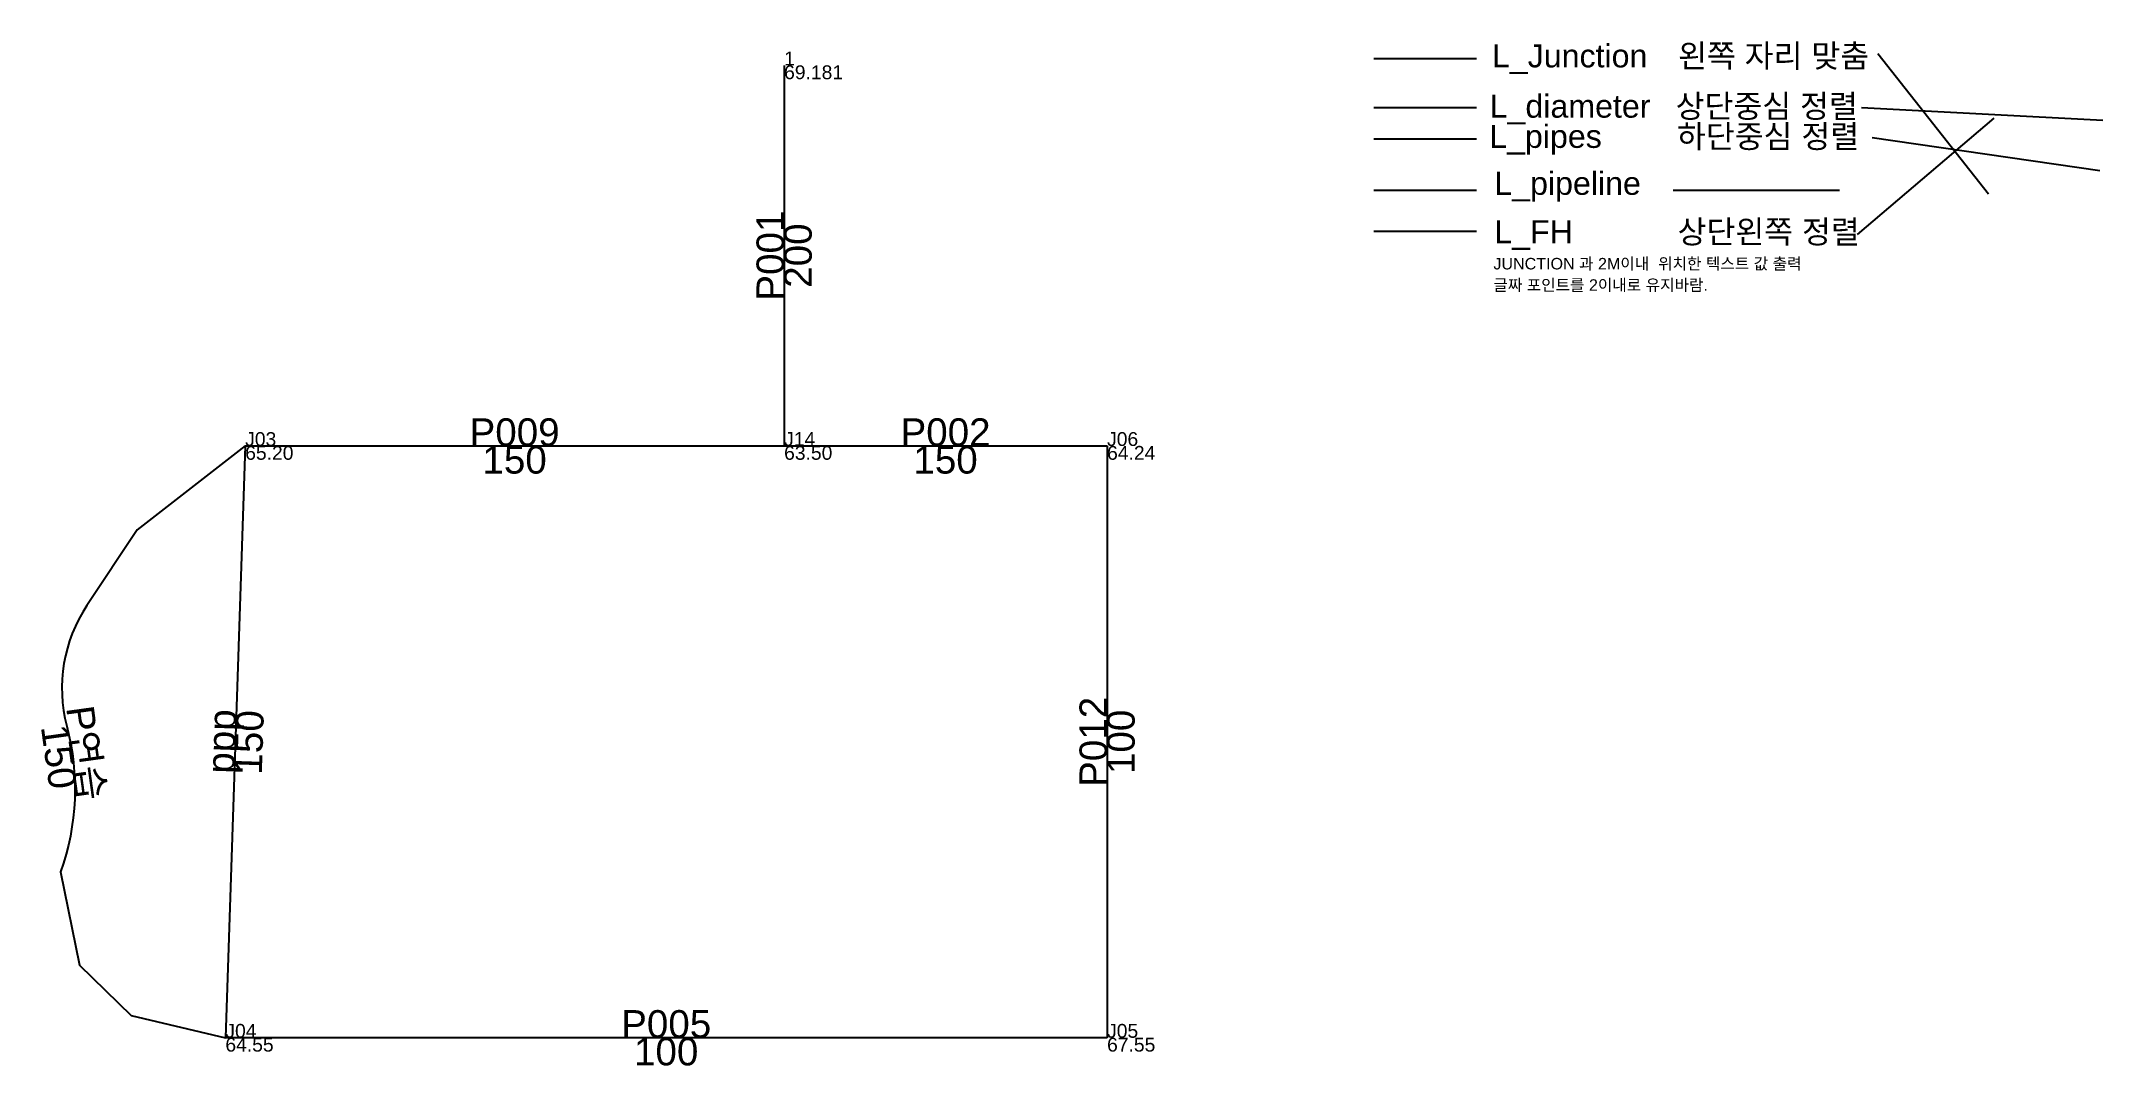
# Model space of a CAD drawing. Header units: millimetres. Extents: x 2490 to 2714, y 938 to 1626.
# Drawn here: x 2490.3 to 2714.2, y 1514.5 to 1625.7 of the extents above.
import ezdxf
from ezdxf.enums import TextEntityAlignment as Align

# ---------------------------------------------------------------- set-up
doc = ezdxf.new("R2010")
doc.units = ezdxf.units.MM
for name, color, linetype in [('L_diameter', 3, 'Continuous'), ('L_FH', 10, 'Continuous'), ('L_Junction', 10, 'Continuous'), ('L_pipeline', 5, 'Continuous'), ('L_pipes', 2, 'Continuous')]:
    doc.layers.add(name, color=color, linetype=linetype)
doc.styles.get("Standard").update_dxf_attribs({"font": 'arial.ttf'})

msp = doc.modelspace()

# ---------------------------------------------------------------- linework, layer by layer
at = {"layer": 'L_diameter'}
for points in [[(2635.04, 1618.52), (2646.2, 1618.52)], [(2688.02, 1618.5), (2714.23, 1617.14)]]:
    msp.add_lwpolyline(points, dxfattribs=at)
at = {"layer": 'L_FH'}
msp.add_lwpolyline([(2689.81, 1624.39), (2701.81, 1609.15)], dxfattribs=at)
at = {"layer": 'L_FH', "color": 4}
for points in [[(2687.59, 1604.73), (2702.43, 1617.35)], [(2635.04, 1605.07), (2646.2, 1605.07)]]:
    msp.add_lwpolyline(points, dxfattribs=at)
at = {"layer": 'L_Junction'}
msp.add_lwpolyline([(2635.04, 1623.85), (2646.2, 1623.85)], dxfattribs=at)
at = {"layer": 'L_pipeline'}
for points in [[(2570.97, 1623.09), (2570.97, 1581.76)], [(2635.04, 1609.52), (2646.2, 1609.52)], [(2667.56, 1609.52), (2685.64, 1609.52)], [(2512.42, 1581.76), (2510.27, 1517.5)], [(2512.42, 1581.76), (2570.97, 1581.76)], [(2570.97, 1581.76), (2606.06, 1581.76)], [(2606.06, 1581.76), (2606.06, 1517.5)], [(2606.06, 1517.5), (2510.27, 1517.5)]]:
    msp.add_lwpolyline(points, dxfattribs=at)
msp.add_lwpolyline([(2512.42, 1581.76), (2500.69, 1572.65), (2495.23, 1564.45, 0.214391), (2493.04, 1551.35, -0.151283), (2492.36, 1535.51), (2494.42, 1525.38), (2500.02, 1519.92), (2510.27, 1517.5)], format="xyb", dxfattribs=at)
at = {"layer": 'L_pipes'}
for points in [[(2635.04, 1615.1), (2646.2, 1615.1)], [(2689.18, 1615.24), (2713.92, 1611.67)]]:
    msp.add_lwpolyline(points, dxfattribs=at)

# ---------------------------------------------------------------- texts
at = {"layer": 'L_diameter'}
for s, height, p in [('L_diameter', 2.5, (2656.36, 1619.91)), ('상단중심 정렬', 2.5, (2677.73, 1619.91)), ('150', 3, (2541.69, 1581.76)), ('150', 3, (2588.51, 1581.76)), ('100', 3, (2558.16, 1517.5))]:
    msp.add_text(s, height=height, dxfattribs=at).set_placement(p, align=Align.TOP_CENTER)
for s, rotation, p in [('200', 90, (2570.97, 1602.43)), ('150', 88.0837, (2511.34, 1549.63)), ('100', 90, (2606.06, 1549.63)), ('150', 277.909, (2493.67, 1548.22))]:
    msp.add_text(s, height=3, rotation=rotation, dxfattribs=at).set_placement(p, align=Align.TOP_CENTER)
at = {"layer": 'L_FH', "color": 4}
for s, height, p in [('69.181', 1.5, (2570.97, 1623.09)), ('L_FH', 2.5, (2648.13, 1606.27)), ('상단왼쪽 정렬', 2.5, (2668.04, 1606.27)), ('JUNCTION 과 2M이내  위치한 텍스트 값 출력', 1.25, (2648.03, 1602.18)), ('글짜 포인트를 2이내로 유지바람.', 1.25, (2648.03, 1599.86)), ('65.20', 1.5, (2512.42, 1581.76)), ('63.50', 1.5, (2570.97, 1581.76)), ('64.24', 1.5, (2606.06, 1581.76)), ('64.55', 1.5, (2510.27, 1517.5)), ('67.55', 1.5, (2606.06, 1517.5))]:
    msp.add_text(s, height=height, dxfattribs=at).set_placement(p, align=Align.TOP_LEFT)
at = {"layer": 'L_Junction'}
for s, height, p in [('1', 1.5, (2570.97, 1623.09)), ('L_Junction', 2.5, (2647.87, 1622.87)), ('왼쪽 자리 맞춤', 2.5, (2668.09, 1622.87)), ('J03', 1.5, (2512.42, 1581.76)), ('J14', 1.5, (2570.97, 1581.76)), ('J06', 1.5, (2606.06, 1581.76)), ('J04', 1.5, (2510.27, 1517.5)), ('J05', 1.5, (2606.06, 1517.5))]:
    msp.add_text(s, height=height, dxfattribs=at).set_placement(p)
at = {"layer": 'L_pipeline'}
msp.add_text('L_pipeline', height=2.5, dxfattribs=at).set_placement((2648.13, 1609.03))
at = {"layer": 'L_pipes'}
for s, p in [('L_pipes', (2653.69, 1613.38)), ('하단중심 정렬', (2677.87, 1613.38))]:
    msp.add_text(s, height=2.5, dxfattribs=at).set_placement(p, align=Align.BOTTOM_CENTER)
for s, rotation, p in [('P001', 90, (2570.97, 1602.43)), ('P연습', 277.909, (2493.67, 1548.22)), ('ppp', 88.0837, (2511.34, 1549.63)), ('P012', 90, (2606.06, 1549.63))]:
    msp.add_text(s, height=3, rotation=rotation, dxfattribs=at).set_placement(p, align=Align.CENTER)
for s, p in [('P009', (2541.69, 1581.76)), ('P002', (2588.51, 1581.76)), ('P005', (2558.16, 1517.5))]:
    msp.add_text(s, height=3, dxfattribs=at).set_placement(p, align=Align.CENTER)

doc.saveas('drawing.dxf')
